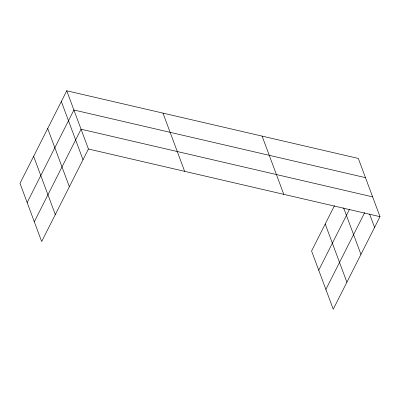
<?xml version="1.0" encoding="UTF-8"?>
<svg xmlns="http://www.w3.org/2000/svg" width="400" height="400" viewBox="0 0 400 400"><rect width="100%" height="100%" fill="white"/><g stroke="black" fill="none" stroke-linecap="round" stroke-linejoin="round"><path stroke-width="0.6" d="M66.75 90.785L20 183.335L41.67 241.555L88.42 149.005L66.75 90.785L358.33 158.445L380 216.665L333.25 309.215L311.58 250.995L334.49 205.63M27.15 202.545L73.9 110L365.48 177.655M34.305 221.76L81.055 129.21L372.63 196.87M318.73 270.205L349.485 209.325M325.88 289.42L364.705 212.56M88.42 149.005L380 216.665M369.595 214.005L374.58 227.395M343.605 207.82L360.94 254.395M325.215 223.995L346.89 282.215M262.105 136.115L283.78 194.34M162.97 113.11L184.645 171.335M61.33 101.515L83.005 159.735M47.69 128.515L69.365 186.735M33.64 156.335L55.31 214.555"/></g></svg>
